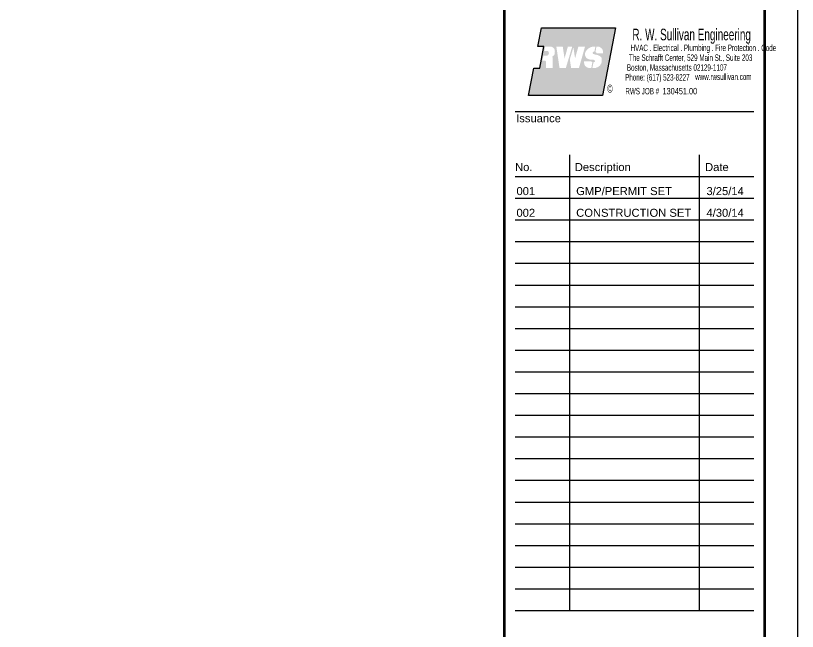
# Model space of a CAD drawing. Extents: x -0.1 to 35.9, y -0.1 to 23.9.
# Drawn here: x 26.87 to 35.87, y 9.88 to 16.98 of the extents above; entities that cross this region are included whole.
import ezdxf

# ---------------------------------------------------------------- set-up
doc = ezdxf.new("R2010")
doc.units = 0
doc.header["$LTSCALE"] = 48
doc.header["$MEASUREMENT"] = 0
doc.layers.add('0-BORDER', color=7, linetype='Continuous')
doc.layers.add('0-BORDER-TXT', color=2, linetype='Continuous')
doc.layers.add('G-ANNO-TITL', color=7, linetype='Continuous', true_color=0x013668)
doc.styles.add('ARIAL', font='arial.ttf')
doc.styles.add('Arial Narrow', font='ARIALN.TTF', dxfattribs={"width": 0.75, "height": 0.09375})
doc.styles.add('Arial_1', font='arial.ttf', dxfattribs={"height": 0.09220621257485029})
doc.styles.add('RWSLogo', font='ARIALN.TTF', dxfattribs={"width": 0.75, "height": 0.09375})

# ---------------------------------------------------------------- blocks, each defined once
blk = doc.blocks.new('RWS-3.5x2.0 Logo')
at = {"layer": 'G-ANNO-TITL'}
h = blk.add_hatch(color=256, dxfattribs=at)
h.dxf.hatch_style = 1
h.paths.add_polyline_path([(1.280395717155094, 0.9576298860258212), (0.4279970075641173, 0.9576298860258212), (0.386802883464586, 0.7400755982461518), (0.4572939884224363, 0.7400760190631668), (0.4106315635272124, 0.493836720669203), (0.3401776400380085, 0.4938384989522207), (0.2805455781305888, 0.1789098279175687), (1.132943900528801, 0.1789098279175687)])
h.paths.add_polyline_path([(0.7828335821009528, 0.7400760190631668), (0.709285629059291, 0.4938367206692031), (0.6369177366689671, 0.4938367206692031), (0.6003091081506009, 0.7400760190631668), (0.6742211933787947, 0.7400760190631668), (0.6945350156550565, 0.6034398885264287), (0.7326802472486991, 0.7400760190631668)], flags=16)
h.paths.add_polyline_path([(0.7967372301184706, 0.7323400267263621), (0.8156721351352824, 0.6049788576468667), (0.8537929557409344, 0.7400760190631668), (0.9301365687772435, 0.7400760190631668), (0.8606543974145715, 0.4938367206692031), (0.7702155817734452, 0.4938367206692029), (0.7553551011279082, 0.5937922359685083)], flags=16)
edge = h.paths.add_edge_path(flags=16)
edge.add_arc((0.4671486274874934, 0.6819098629979209), 0.1157428926886998, -13.158030235250521, 12.92757697918762, ccw=False)
edge.add_arc((0.5344975437937076, 0.6695378496591888), 0.04745957712274629, 289.332521232999, 342.8742342976063, ccw=False)
edge.add_arc((0.5438303282963339, 0.6137061155042944), 0.01275742111868083, 2.8421709430404007e-13, 59.999999999999716, ccw=False)
edge.add_line((0.5565877494150149, 0.6137061155042944), (0.5565877494150149, 0.493836720669203))
edge.add_line((0.5565877494150149, 0.493836720669203), (0.4810152545450805, 0.493836720669203))
edge.add_line((0.4810152545450805, 0.493836720669203), (0.4810152545450805, 0.5677388743333018))
edge.add_arc((0.4706209880982486, 0.5677388743333018), 0.01039426644683195, 0, 89.9999999999997)
edge.add_line((0.4706209880982488, 0.5781331407801338), (0.4402327354187752, 0.5781331407801338))
edge.add_line((0.4402327354187752, 0.5781331407801338), (0.4510639249217478, 0.635289718261324))
edge.add_line((0.4510639249217478, 0.6352897182613239), (0.4866148026566048, 0.6352897182613239))
edge.add_arc((0.4831989850684075, 0.6664406693630773), 0.03133767005282414, 276.257694420167, 408.879224836536)
edge.add_line((0.5038081549199582, 0.6900481190849258), (0.4614406591899143, 0.6900481190849258))
edge.add_line((0.4614406591899143, 0.6900481190849258), (0.4709209620523176, 0.7400760190631668))
edge.add_line((0.4709209620523176, 0.7400760190631668), (0.5415389903271273, 0.7400760190631668))
edge.add_arc((0.5240026890976424, 0.680195509135482), 0.06239549126347826, 26.26172074599208, 73.67707170112197, ccw=False)
edge = h.paths.add_edge_path(flags=16)
edge.add_arc((1.038669493186388, 0.6322649211672844), 0.1100759367655081, 102.0085590441679, 116.77587086056911, ccw=False)
edge.add_line((1.015767335112226, 0.7399320146097575), (1.048963169447517, 0.7400760190631668))
edge.add_line((1.048963169447517, 0.7400760190631668), (1.038059635257529, 0.6825376760605044))
edge.add_arc((1.03316487149296, 0.6683783972361919), 0.01498145150296065, 70.93008989001909, 231.785317147952)
edge.add_arc((1.090740017455016, 0.8278427057766794), 0.183819095256694, 248.6764774429595, 262.4621139585665)
edge.add_arc((1.051355063710016, 0.5596080077402964), 0.08734939664440991, 35.44202378230938, 79.93126836442809, ccw=False)
edge.add_line((1.122518853068655, 0.6102600775722558), (1.123861217614816, 0.5713683322351615))
edge.add_arc((1.0384747980687, 0.58045089840014), 0.08586811777980477, 283.1800062174734, 353.9282704597546, ccw=False)
edge.add_line((1.058053683665616, 0.4968446732142765), (1.045797227315123, 0.493836720669203))
edge.add_line((1.045797227315123, 0.493836720669203), (1.015103094051808, 0.4938367206692029))
edge.add_line((1.015103094051808, 0.4938367206692029), (1.027786939172961, 0.5607698286374102))
edge.add_arc((1.024311616371014, 0.6069568130108693), 0.04631754952598291, 274.3030912510923, 291.5604639690314)
edge.add_arc((1.033934028561826, 0.5723760156963376), 0.01126581059159996, 311.0502762637803, 405.6444381076303)
edge.add_arc((1.014402347006242, 0.5512118987166165), 0.04006185920677116, 46.83239995618641, 96.8697342159341)
edge.add_line((1.009610451463042, 0.5909861403838841), (0.9958016565125992, 0.5909861403838841))
edge.add_arc((0.9958016565125991, 0.6615629668514751), 0.07057682646759106, 222.7888637410635, 270.0000000000001, ccw=False)
edge.add_arc((0.9881151515061436, 0.6525730179532991), 0.0588452215547988, 139.6298800756408, 221.4490230993931, ccw=False)
edge.add_arc((1.039107339722144, 0.6268019120402939), 0.1151690363614737, 115.74590771876561, 146.3086154709156, ccw=False)
edge = h.paths.add_edge_path(flags=16)
edge.add_line((0.9188664613698099, 0.5723888672759767), (0.9974249895774837, 0.5723888672759767))
edge.add_arc((1.027771504422188, 0.599678987369702), 0.04081251790749778, 221.964523527105, 251.781202499878)
edge.add_line((1.015011610812555, 0.560912420162627), (1.002590480134318, 0.4953656657807733))
edge.add_line((1.002590480134318, 0.4953656657807732), (0.9709518406157536, 0.4953656657807732))
edge.add_arc((0.9880094898123106, 0.5683050399591649), 0.07490738082224095, 213.7878466593048, 256.8373282106252, ccw=False)
edge.add_arc((1.041731953724077, 0.5688035664172706), 0.1234020342398227, 185.9378966451766, 199.9752910582489, ccw=False)
edge.add_arc((0.9596691346234443, 0.5645260529526066), 0.0415533632059626, 169.0926101223025, 191.787296759646, ccw=False)
edge = h.paths.add_edge_path(flags=16)
edge.add_arc((1.065605980879214, -0.1837668549017282), 0.9238508564284441, 88.83214099613741, 90.23818010484979, ccw=False)
edge.add_arc((1.084025377156101, 0.7064677238590437), 0.03342688619795587, 67.22346213819719, 89.29698044565089, ccw=False)
edge.add_arc((1.070460220547596, 0.6741604648113128), 0.06846647039911968, -1.1368683772161603e-13, 67.22346213819708, ccw=False)
edge.add_line((1.138926690946716, 0.6741604648113126), (1.138926690946716, 0.661894606506315))
edge.add_line((1.138926690946716, 0.661894606506315), (1.065882463658443, 0.661894606506315))
edge.add_arc((1.042793660406732, 0.6557783161129027), 0.02388518042160884, 14.83702730302387, 72.18716435329257)
edge.add_line((1.050100342448341, 0.6785184621396023), (1.061765518947032, 0.740076019063167))
blk.add_lwpolyline([(0.2805455781305888, 0.1789098279175687), (0.3401776400380085, 0.4938384989522207), (0.4106325586324306, 0.4938384989522207), (0.4572988649170959, 0.7400755982461518), (0.386802883464586, 0.7400755982461518), (0.4279970075641173, 0.9576298860258212), (1.280395717155094, 0.9576298860258212), (1.132944287721566, 0.1789098279175687), (0.2805455781305888, 0.1789098279175687)], dxfattribs=at)
at = {"style": 'RWSLogo', "width": 0.68}
for s, p in [('HVAC . Electrical . Plumbing . Fire Protection . Code', (1.454181801152996, 0.689168348840429)), ('The Schrafft Center, 529 Main St., Suite 203', (1.435780598515, 0.5760388929397386)), ('Boston, Massachusetts 02129-1107', (1.412214202319281, 0.4623888609669393)), ('Phone: (617) 523-8227 ', (1.392070874693848, 0.3496466134574518)), ('www.rwsullivan.com', (2.197986800798661, 0.3564677620402139)), ('RWS JOB #', (1.39488167772431, 0.1906077566130411))]:
    blk.add_text(s, height=0.07421875, dxfattribs=at).set_placement(p)
at = {"insert": (1.475192697502896, 0.9468521457048424), "char_height": 0.13359375, "width": 1.886748759687945, "attachment_point": 1, "style": 'RWSLogo'}
blk.add_mtext('R. W. Sullivan Engineering', dxfattribs=at)
at = {"style": 'RWSLogo', "width": 0.75}
blk.add_attdef('RWS_JOB_NUMBER', (1.822542332633898, 0.1906077566130411), '', height=0.07421875, dxfattribs=at)
at = {"layer": 'G-ANNO-TITL', "insert": (1.217862104295973, 0.2548304958662619), "char_height": 0.09375, "width": 0.1518377733833244, "attachment_point": 5, "line_spacing_factor": 1.25, "style": 'Arial Narrow'}
blk.add_mtext('©', dxfattribs=at)

msp = doc.modelspace()

# ---------------------------------------------------------------- linework, layer by layer
at = {"layer": '0-BORDER'}
msp.add_line((32.62247413959126, 15.87335300768421), (35.37247413959126, 15.87335300768421), dxfattribs=at)
at = {"layer": '0-BORDER', "const_width": 0.03125}
for points in [[(0.8724741395912616, 23.49835300768421), (0.8724741395912616, 0.2483530076842086), (32.49747413959126, 0.2483530076842086), (32.49747413959126, 23.49835300768421)], [(32.49747413959126, 0.2483530076842015), (35.49747413959126, 0.2483530076842015), (35.49747413959126, 23.49835300768421), (32.49747413959126, 23.49835300768421)]]:
    msp.add_lwpolyline(points, close=True, dxfattribs=at)
at = {"layer": '0-BORDER-TXT', "color": 5}
for p, q in [((33.24747413959126, 15.37335300768421), (33.24747413959126, 10.12335300768421)), ((34.74747413959126, 10.12335300768421), (34.74747413959126, 15.37335300768421)), ((32.62247413959126, 15.12335300768421), (35.37247413959126, 15.12335300768421)), ((32.62247413959126, 14.87335300768421), (35.37247413959126, 14.87335300768421)), ((32.62247413959126, 14.62335300768421), (35.37247413959126, 14.62335300768421)), ((32.62247413959126, 14.37335300768421), (35.37247413959126, 14.37335300768421)), ((32.62247413959126, 14.12335300768421), (35.37247413959126, 14.12335300768421)), ((32.62247413959126, 13.87335300768421), (35.37247413959126, 13.87335300768421)), ((32.62247413959126, 13.62335300768421), (35.37247413959126, 13.62335300768421)), ((32.62247413959126, 13.37335300768421), (35.37247413959126, 13.37335300768421)), ((32.62247413959126, 13.12335300768421), (35.37247413959126, 13.12335300768421)), ((32.62247413959126, 12.87335300768421), (35.37247413959126, 12.87335300768421)), ((32.62247413959126, 12.62335300768421), (35.37247413959126, 12.62335300768421)), ((32.62247413959126, 12.37335300768421), (35.37247413959126, 12.37335300768421)), ((32.62247413959126, 12.12335300768421), (35.37247413959126, 12.12335300768421)), ((32.62247413959126, 11.87335300768421), (35.37247413959126, 11.87335300768421)), ((32.62247413959126, 11.62335300768421), (35.37247413959126, 11.62335300768421)), ((32.62247413959126, 11.37335300768421), (35.37247413959126, 11.37335300768421)), ((32.62247413959126, 11.12335300768421), (35.37247413959126, 11.12335300768421)), ((32.62247413959126, 10.87335300768421), (35.37247413959126, 10.87335300768421)), ((32.62247413959126, 10.62335300768421), (35.37247413959126, 10.62335300768421)), ((32.62247413959126, 10.37335300768421), (35.37247413959126, 10.37335300768421)), ((32.62247413959126, 10.12335300768421), (35.37247413959126, 10.12335300768421))]:
    msp.add_line(p, q, dxfattribs=at)
at = {"layer": 'Defpoints', "color": 11}
msp.add_lwpolyline([(-0.1275258604087384, -0.1266469923157914), (-0.1275258604087384, 23.87335300768421), (35.87247413959126, 23.87335300768421), (35.87247413959126, -0.1266469923157914), (-0.1275258604087384, -0.1266469923157914)], dxfattribs=at)

# ---------------------------------------------------------------- block references
at = {"layer": '0-BORDER'}
ref = msp.add_blockref('RWS-3.5x2.0 Logo', (32.49747413959126, 15.87893011901031), dxfattribs=at)
ref.add_attrib('RWS_JOB_NUMBER', '130451.00', (34.32001647222516, 16.06953787562335), dxfattribs={"layer": '0', "height": 0.07421875, "style": 'ARIAL', "width": 0.68})

# ---------------------------------------------------------------- texts
at = {"layer": '0-BORDER-TXT', "style": 'Arial_1'}
for s, p in [('Issuance', (32.63499225629899, 15.74835300768421)), ('No.', (32.62247413959126, 15.18585300768421)), ('Description', (33.30997413959126, 15.18585300768421)), ('Date', (34.80997413959126, 15.18585300768421)), ('001', (32.6386255861689, 14.90913824012195)), ('GMP/PERMIT SET', (33.3261255861689, 14.90913824012195)), ('3/25/14', (34.8261255861689, 14.90913824012195)), ('002', (32.6386255861689, 14.65913824012195)), ('CONSTRUCTION SET', (33.3261255861689, 14.65913824012195)), ('4/30/14', (34.8261255861689, 14.65913824012195))]:
    msp.add_text(s, height=0.09220621257485029, dxfattribs=at).set_placement(p)

doc.saveas('drawing.dxf')
